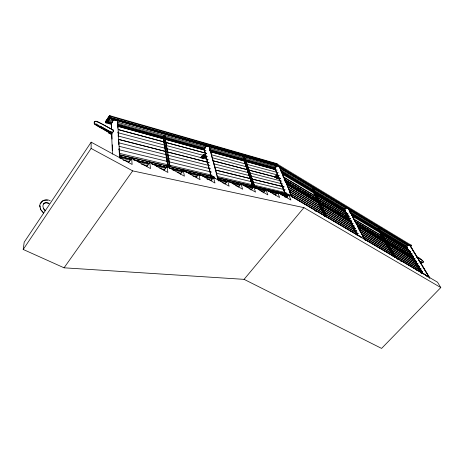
<?xml version="1.0" encoding="UTF-8"?>
<svg xmlns="http://www.w3.org/2000/svg" width="464" height="464" viewBox="0 0 464 464"><rect width="100%" height="100%" fill="white"/><g stroke="black" fill="none" stroke-linecap="round" stroke-linejoin="round"><path stroke-width="0.7" d="M286.491 197.67L288.782 194.868L437.494 282.176L440.8 287.57L381.588 348.412L244.081 279.351L64.067 267.809L23.2 249.458L91.101 148.451L91.159 142.181L132.141 164.465L131.619 158.23L150.516 168.577L149.75 162.458L167.91 172.475L166.936 166.46L184.405 176.175L183.239 170.265L200.065 179.684L198.731 173.872L196.133 177.335M324 213.689L290.522 193.998M319.365 203.812L286.514 184.289M317.115 198.998L284.56 179.574M285.024 181.378L318.345 201.33L285.534 181.917M208.469 146.578L209.044 145.812L209.508 146.554M208.794 146.143L193.5 141.816M116.812 120.669L117.16 120.159M348.708 209.131L355.952 222.946M408.738 245.12L277.043 165.596M378.438 228.839L394.122 256.772M111.586 127.577L111.586 123.053M346.579 207.605L344.253 210.122L357.135 235.283M111.435 129.044L111.209 123.262L113.425 119.927L113.918 119.712L117.589 120.762L119.625 155.04M426.944 276.022L426.619 275.854M426.799 275.999L426.607 275.657L426.642 275.952M277.17 165.7L110.014 118.43L117.943 120.681M107.462 122.345L111.389 123.459M23.2 249.458L24.198 242.179L91.159 142.181M205.714 155.04L203.383 154.419L203.122 154.761C204.52 155.011 204.612 158.021 203.081 156.003A1.67 1.253 -76.8 0 0 201.515 156.78A1.369 1.027 -76.7 0 1 200.448 157.261L200.46 157.708L202.907 158.328A1.792 1.346 -76.7 0 0 204.073 157.69L204.195 157.493A1.212 0.911 -76.7 0 1 204.647 157.081M422.623 271.753L393.466 254.585M389.29 246.819L418.157 264.028L389.801 247.341M413.61 256.644L385.045 239.586M410.814 251.679L381.826 234.25M392.15 253.814L363.167 236.756M121.904 156.194L121.307 155.707L121.887 156.014L121.551 156.235M390.705 251.244L361.839 234.216M389.284 248.71L360.522 231.698M410.048 246.1L410.385 246.077M39.753 205.97C39.579 200.761 46.104 198.256 50.193 200.779M121.023 157.134L120.657 157.232L120.889 156.983M382.382 236.385L353.585 219.147M120.495 157.87L120.443 157.714M322.538 208.997L355.615 228.659L322.434 209.165M316.9 196.962L349.317 216.485L317.411 197.496M227.389 181.581L218.277 179.4M407.247 245.943L349.363 211.039M165.868 151.519L118.819 139.461L165.938 151.566M119.764 156.693L131.811 159.396M277.13 165.323L109.962 117.885M275.744 166.657L209.809 148.161M276.422 165.787L209.165 146.74M276.701 165.439L209.461 146.34M288.498 194.967L287.982 194.677M287.419 195.622L287.355 196.098L287.639 195.559M286.822 196.759L286.508 196.719L286.851 196.574M287.158 195.912L287.303 196.191L281.515 194.892M286.346 196.945L286.659 196.985L286.265 197.014M284.061 186.893L251.679 178.959L284.003 186.893M280.482 178.315L249.272 170.201M281.723 181.163L249.586 172.944M246.599 164.256L278.29 172.718M248.281 167.313L279.415 175.479M252.892 184.84L217.082 176.401M277.112 165.254L410.495 245.99L429.85 278.046M246.755 166.883L212.071 157.69M292.854 197.304L293.19 197.531M208.997 162.562L167.098 151.827M165.341 148.312L117.955 135.946M164.389 142.019L118.297 129.584M406.69 246.854L406.354 247.08M204.38 148.753L206.178 156.583M365.765 240.224L365.696 239.888L365.829 240.149M365.406 239.917L365.458 240.108M94.453 122.107L94.453 123.447M277.089 165.706L408.674 245.195M361.688 237.539L361.398 237.568L361.827 237.8M361.491 237.423L361.856 237.725M249.748 175.711L214.507 166.843M251.824 181.772L216.212 173.171M244.795 161.217L210.505 151.78M245.758 164.036L211.265 154.703M248.733 172.741L213.701 163.757M210.708 168.867L168.89 158.555M212.384 175.317L169.331 165.138M205.958 150.551L165.683 139.473M207.501 156.501L166.031 145.47M209.89 165.706L167.643 155.08M166.419 154.744L118.314 142.686M167.034 158.108L119.207 146.317M168.154 164.877L119.59 153.393M163.809 138.927L117.427 126.208M164.894 145.18L117.769 132.652M209.334 146.96L206.358 145.94L204.056 149.037L211.137 176.714M279.74 167.475L279.67 167.144M40.385 203.887L42.456 201.214M349.578 219.872L346.475 217.361A1.003 0.528 -58.7 0 0 345.732 217.79L345.61 217.947A1.491 0.777 -58.7 0 1 344.711 218.509L344.717 218.179A1.137 0.592 -58.7 0 0 345.518 217.744A1.386 0.725 -58.7 0 1 346.718 217.048L347.82 217.703M200.46 157.708L200.57 157.719A1.804 1.351 -76.7 0 0 201.736 157.081L201.863 156.884A1.212 0.911 -76.8 0 1 202.838 156.403L204.108 156.745M348.812 209.223L348.806 208.962M277.333 163.769L109.504 115.6L105.345 122.009L105.972 122.885L111.638 124.445M109.603 115.623L105.496 121.649L106.065 122.914L106.778 121.852L105.972 122.885M208.272 159.552L166.559 148.625M211.526 172.098L168.792 161.774M111.83 134.659L108.791 132.965A2.059 0.493 -61.4 0 0 109.707 132.037L109.852 131.811A1.392 0.331 -61.4 0 1 110.02 131.567M277.194 170.137L245.63 161.437M282.866 184.046L250.606 175.914M285.232 189.851L253.379 182.137M211.526 179.962L211.381 179.962M212.541 178.889L212.454 179.011M279.589 167.458L291.462 195.802M109.574 115.588L110.299 116.429L106.778 121.678L107.335 122.415L111.36 123.575M110.258 118.366L107.404 122.612L106.656 121.701L109.562 117.363L110.258 118.279L109.684 117.514L110.397 116.458L109.724 115.669M111.679 122.815L113.344 120.35M108.791 132.965L108.959 132.53A1.566 0.371 -61.4 0 0 109.713 131.793M111.366 129.41L111.638 129.009M121.237 155.811L121.591 155.771M128.719 162.365L131.619 158.23M275.048 176.546A1.201 0.516 -59.5 0 1 274.752 176.622L274.723 176.958A1.578 0.679 -59.5 0 0 275.587 176.314L275.709 176.146A1.067 0.458 -59.5 0 1 276.422 175.647L278.33 176.761M274.653 176.964L277.188 178.425A1.578 0.679 -59.4 0 0 278.052 177.782L278.18 177.613A1.061 0.458 -59.4 0 1 278.626 177.19M64.067 267.809L132.681 170.88L303.943 207.652L440.8 287.57M163.583 135.587L164.691 135.633L167.545 152.563M146.804 166.576L149.75 162.458M163.96 170.549L166.936 166.46M180.235 174.325L183.239 170.265M204.479 148.555L206.039 146.45M344.636 218.503L346.91 219.814A1.491 0.783 -58.7 0 0 347.814 219.257L347.936 219.107A1.003 0.528 -58.7 0 1 348.679 218.677M213.231 177.26L229.135 186.197L227.511 180.583L224.866 184.011M210.847 180.751L213.51 177.219M213.533 177.637L213.382 177.364L213.747 177.683M219.124 178.739L219.634 179.156M219.426 179.11L219.194 178.646M238.229 187.125L240.903 183.709L255.542 192.113L253.686 186.69L251.001 190.072M410.965 255.589L409.468 254.51A1.311 0.8 -57.9 0 0 408.239 255.107A1.073 0.655 -57.9 0 1 407.415 255.484L407.427 255.803A1.415 0.858 -57.9 0 0 408.349 255.316L408.471 255.171A0.951 0.58 -57.9 0 1 409.231 254.8L410.785 255.71M407.351 255.797L409.405 256.981A1.409 0.858 -57.9 0 0 410.327 256.493L410.449 256.348A0.951 0.58 -57.9 0 1 411.214 255.977L411.284 256.006M274.439 168.148L276.561 165.486M274.444 168.188L277.014 164.998L110.217 117.549M245.369 161.24L273.928 169.093L274.549 168.316L246.007 160.416M277.159 165.613L276.944 165.068L410.924 246.094L411.539 245.427L277.721 164.331L277.095 165.114L109.556 117.543L110.113 118.279L107.312 122.577L111.372 123.65M275.256 167.927L276.718 166.095M274.792 168.589L274.514 168.125M274.74 168.803L245.433 160.712L274.7 168.815L274.56 168.455M277.228 174.046L276.985 174.348C277.658 174.615 277.252 176.488 276.666 175.305A1.467 0.632 -59.5 0 0 275.523 176.111A1.201 0.516 -59.5 0 1 275.32 176.337M263.192 192.92L265.901 189.538L279.635 197.513L277.588 192.264L275.326 195.06M277.118 178.425L277.217 178.089A1.201 0.516 -59.4 0 0 277.988 177.579M278.794 177.758L278.528 177.016M278.47 177.126L278.226 177.428C277.431 173.252 277.629 177.144 276.48 175.659M292.749 197.27L293.254 197.449L292.912 197.461M406.273 246.9L421.254 272.443M326.604 216.624L313.768 189.277L312.904 188.755L312.191 189.614L324.33 215.679M326.465 216.653L313.635 189.306L312.916 188.871L325.56 216.386M244.081 279.351L303.943 207.652M206.689 146.264L206.318 146.386M344.149 210.198L343.853 209.827L346.277 207.019L346.417 207.57M344.166 210.238L343.772 209.85L346.312 206.903L346.596 207.454M344.624 209.693L346.08 208.005M347.229 215.847L346.985 216.125C347.797 216.404 347.414 218.306 346.718 217.048M286.41 192.833L253.75 185.061M348.853 219.02L348.609 219.298L347.582 217.407A0.615 0.325 -58.7 0 1 347.107 217.854L347.02 217.865M365.858 240.079L365.47 239.847M392.799 256.012L377.766 229.117L378.473 228.323L379.245 228.793L395.415 257.543M392.927 255.983L378.027 228.932L393.501 256.441M379.123 228.822L378.34 228.584L394.11 256.714M408.024 245.16L406.58 246.72L422.362 273.273M406.371 247.614L381.414 232.418M408.651 245.154L408.442 244.632M406.394 247.654L381.64 232.998M409.329 256.975L409.393 256.656A1.073 0.655 -57.9 0 0 410.153 256.354M412.09 256.836L412.409 257.323M287.512 186.685L320.589 206.19L287.616 186.511M410.994 245.004L411.539 245.427M348.104 214.008L316.431 195.002M351.805 221.183L319.742 202.072M275.39 168.322L275.019 168.299L275.378 168.119M43.326 203.911C44.527 202.321 46.725 202.316 49.085 203.273M387.979 246.042L358.759 228.706M415.17 258.947L386.524 241.872M416.614 261.574L387.794 244.487M421.19 269.021L392.132 251.871M316.135 196.504L283.086 176.714M163.856 138.858L117.908 126.173M94.668 121.841L95.277 121.522M96.79 124.01L95.41 124.306L101.413 127.026L111.986 132.901A1.589 0.383 -61.4 0 0 113.129 131.706A1.589 0.383 -61.4 0 0 113.489 130.135M350.5 218.927L317.904 199.485M354.328 226.078L322.01 206.909M113.634 119.938L113.976 119.938M383.838 238.647L354.937 221.386M385.201 241.089L356.816 224.17M386.587 243.554L357.471 226.241M410.025 254.98L409.938 253.361L411.864 256.598L411.62 256.853L410.414 254.922A0.586 0.354 -57.8 0 1 409.932 255.328L409.3 254.823M412.189 254.202L383.687 237.168M419.665 266.469L390.705 249.33M422.547 262.711L423.139 262.096L423.011 261.22M288.306 194.961L288.045 194.596M42.607 201.086L44.393 200.32M321.738 208.527L288.591 188.906M322.909 211.01L289.606 191.354M350.558 218.77L318.008 199.323M312.753 189.376L312.794 189.103M392.196 253.646L363.271 236.588M413.65 256.488L385.149 239.436M345.054 208.44L280.668 169.604M120.24 157.667L120.536 157.835M408.216 244.876L408.511 244.789M45.002 200.233L47.508 200.222M324.052 213.51L290.012 193.459M353.058 223.619L320.253 204.114M356.891 231.072L324.313 211.839M358.202 233.607L324.875 213.985M202.942 156.438L204.015 157.186A0.742 0.563 -76.6 0 0 204.566 156.641L206.538 158.943M412.212 254.046L383.792 237.017M416.626 261.423L387.892 244.331M346.48 207.71L346.219 208.069M344.491 210.14L344.746 209.78M422.089 262.757L420.836 262.491M406.331 247.724L380.88 232.365M274.746 168.71L245.392 160.561M277.165 165.636L274.874 168.368L285.087 193.656M123.227 160.161L129.566 161.6M141.537 164.326L147.871 165.764M159.842 168.484L164.772 169.609M177.445 172.492L180.966 173.292M192.931 176.013L197.159 176.975M207.014 179.214L211.944 180.339M222.355 182.694L225.881 183.495M235.753 185.739L239.279 186.545M249.151 188.79L251.969 189.428M261.133 191.516L263.952 192.154M273.824 194.404L275.941 194.886M284.397 196.806L287.222 197.449M119.822 157.737L130.372 160.161M138.811 162.098L147.952 164.204M156.391 166.141L165.538 168.241M172.567 169.859L182.416 172.121M188.744 173.577L197.89 175.682M204.926 177.294L211.955 178.913M219.542 180.647L226.583 182.265M232.215 183.558L239.963 185.339M244.893 186.47L252.642 188.251M258.274 189.55L265.315 191.168M270.245 192.299L276.585 193.755M213.817 177.596L213.347 177.335L213.544 177.573M131.846 159.297L119.874 156.525L119.776 154.802L214.53 176.981L214.942 178.547M133.255 159.622L149.454 163.374M151.566 163.867L167.057 167.452M169.169 167.945L183.251 171.204M184.66 171.529L198.041 174.632M199.45 174.957L213.533 178.217M227.459 181.436L218.3 179.313L217.883 177.758L288.869 194.381L289.449 195.796M228.868 181.76L240.845 184.533M242.956 185.026L253.524 187.473M254.933 187.798L265.501 190.246M267.612 190.733L277.472 193.018M278.881 193.349L288.747 195.634M133.22 159.726L149.501 163.479M152.233 164.123L167.023 167.55M169.134 168.038L183.222 171.297M184.631 171.622L198.65 174.876M199.416 175.05L213.504 178.309M218.144 179.411L227.435 181.523M228.845 181.847L240.816 184.62M242.933 185.107L253.501 187.555M254.91 187.879L265.478 190.327M267.589 190.82L277.455 193.099M278.858 193.424L288.724 195.709M119.724 156.646L131.057 159.303M135.221 160.289L149.367 163.543M153.52 164.471L166.269 167.452M170.421 168.38L182.468 171.199M186.615 172.127L198.667 174.945M201.457 175.589L212.75 178.205M230.84 182.398L240.775 184.678M243.519 185.333L253.454 187.613M255.565 188.1L265.431 190.385M268.25 191.035L277.408 193.157M280.152 193.807L288.683 195.762M119.695 154.993L140.14 159.773M141.549 160.103L161.994 164.882M163.403 165.213L207.82 175.595M208.522 175.763L213.8 176.993M217.813 177.921L288.811 194.52L289.339 195.814M118.685 149.652L167.579 161.484M215.354 169.986L250.734 178.698M215.389 170.021L250.769 178.739M167.127 151.867L209.073 162.609M212.883 160.701L247.683 169.783M212.912 160.741L247.724 169.818M248.617 170.056L280.558 178.385M203.882 157.18L205.627 157.638M201.799 156.989L204.137 157.603M203.081 156.003L204.247 156.31M203.122 154.761L204.873 155.231M166.199 142.535L206.747 153.439L165.532 142.378M118.32 129.624L164.366 142.065M165.271 139.2L204.276 149.93M210.546 151.658L243.977 160.857M96.205 121.487L100.984 123.523M107.439 121.858L111.372 122.954M117.438 124.625L163.334 137.35M164.726 137.733L204.363 148.718M209.919 150.261L243.96 159.697M245.352 160.08L274.526 168.171M107.967 122.061L111.899 123.151M117.311 124.648L163.212 137.367M165.143 137.907L204.241 148.735M209.711 150.255L243.861 159.715M245.224 160.097L274.468 168.2M108.86 122.438L111.644 123.209M117.914 124.944L163.16 137.472M165.248 138.052L204.235 148.845M209.803 150.388L244.609 160.028M117.369 125.054L163.601 137.86M164.645 138.127L204.624 149.164M209.844 150.626L244.116 160.092M245.462 160.474L274.81 168.629M117.293 125.164L163.873 138.034M164.616 138.289L204.293 149.246L164.645 138.405M209.774 150.719L244.064 160.231M117.369 125.355L163.282 137.982M209.844 150.887L244.064 160.289M111.279 123.708L107.248 122.589L106.679 121.829M117.305 125.361L163.885 138.226M165.277 138.608L204.212 149.356M210.482 151.084L243.989 160.335M108.013 120.959L112.636 122.235M117.317 123.546L163.224 136.329M164.616 136.718L205.627 148.149M209.769 149.315L243.815 158.792M245.178 159.216L275.059 167.498M108.808 119.822L112.769 120.918M117.409 122.229L205.674 146.989M109.603 118.598L116.998 120.762M117.508 120.826L208.852 146.705M109.922 118.123L111.917 118.674M113.199 119.051L115.188 119.602M117.827 120.356L123.407 121.928M124.764 122.328L133.127 124.683M134.485 125.083L141.456 127.049M144.205 127.838L164.366 133.545M165.729 133.939L192.137 141.416M109.922 118.163L277.246 165.607L276.985 164.952L410.924 246.094M95.48 124.045L96.1 124.219M110.299 116.429L277.721 164.331M420.761 262.653C427.953 263.761 418.261 256.557 416.892 257.039M212.756 178.657L212.57 178.733M212.396 178.681L212.709 178.779L212.529 178.472M48.993 203.505L46.267 202.843L44.358 203.307C41.737 205.14 42.943 208.388 45.402 210.615M410.698 251.784L382.342 234.772M97.092 124.619L98.391 125.205M218.515 180.044L218.254 180.2M101.57 123.824L102.735 124.433M99.905 125.947L111.522 132.339M91.101 148.451L132.681 170.88M103.315 124.746L104.475 125.379M109.782 131.927L112.213 133.284M100.444 127.519L102.335 128.574M103.594 129.276L109.266 132.437M109.144 132.669L95.717 124.99L94.209 123.569L94.209 121.962L95.862 121.15L98.032 121.835L113.576 130.175M108.785 132.791L111.824 134.485M105.073 125.715L112.845 130.071M198.731 173.872L214.96 183.019L213.469 177.312M227.511 180.583L242.649 189.225L240.903 183.709M98.768 126.573L99.812 127.165M253.686 186.69L267.856 194.874L265.901 189.538M277.588 192.264L290.905 200.036L288.782 194.868M314.836 210.685L316.077 211.416M397.114 258.958L398.361 259.689M400.235 260.785L401.482 261.516M420.819 272.861L422.066 273.598M392.95 254.063L422.727 271.597M324.765 214.153L358.109 233.775M291.972 196.388L361.932 237.446M364.611 239.047L426.921 275.622L427.68 276.886M291.949 196.516L361.253 237.208M364.588 239.175L426.868 275.744M415.872 269.625L417.739 270.721M361.943 234.053L390.81 251.088M289.495 191.528L322.805 211.178M324.208 212.007L356.799 231.24M392.028 252.027L421.086 269.172M321.9 207.077L354.223 226.241M358.649 228.868L387.875 246.198M360.018 231.176L389.389 248.553M289.095 189.445L321.645 208.701M390.601 249.487L419.56 266.62M275.645 176.233L278.116 177.7M345.668 217.877L347.872 219.188M408.407 255.246L410.391 256.43M277.379 177.915L279.862 179.394M286.688 183.46L318.362 202.31M320.844 203.789L345.686 218.567M347.548 219.675L350.651 221.525M357.483 225.591L373.01 234.83M374.251 235.567L385.427 242.22M387.91 243.699L407.781 255.525M410.889 257.375L413.372 258.854M277.281 178.095L279.763 179.568M286.595 183.634L318.269 202.478M320.131 203.586L345.593 218.735M346.834 219.472L350.564 221.693M357.396 225.753L385.34 242.382M387.823 243.861L413.905 259.382M275.367 176.987L276.602 177.724M274.595 176.813L277.06 178.28M344.561 218.353L345.663 219.008M407.259 255.647L409.236 256.824M286.624 184.115L319.47 203.65M320.763 204.647L352.953 223.781M357.367 226.403L386.483 243.71M284.049 179.034L317.231 198.859M355.447 221.908L383.734 238.803M285.238 180.067L316.262 198.598M318.745 200.077L347.287 217.123M355.354 221.937L383.276 238.612M385.137 239.726L410.576 254.916M285.14 180.247L288.243 182.097M289.484 182.839L290.725 183.576M295.069 186.174L296.31 186.911M297.552 187.653L300.655 189.503M304.378 191.731L305.619 192.467M306.861 193.21L309.964 195.06M313.687 197.287L314.928 198.024M322.996 202.843L324.237 203.58M335.408 210.25L336.649 210.992M337.891 211.735L340.994 213.585M344.717 215.806L345.958 216.549M359.606 224.698L360.847 225.44M362.088 226.177L365.191 228.033M368.915 230.254L370.156 230.997M371.397 231.739L374.5 233.589M378.224 235.811L379.465 236.553M380.706 237.295L382.568 238.403M385.05 239.888L386.292 240.625M387.533 241.367L389.395 242.481M393.118 244.702L396.221 246.552M399.945 248.779L401.186 249.516M402.427 250.258L405.53 252.109M409.254 254.336L410.495 255.072M347.165 217.517L348.818 218.503M346.538 217.378L348.742 218.695M409.84 255.328L411.324 256.215M276.88 176.105L278.736 177.213M319.632 202.24L351.7 221.345M356.712 224.327L385.103 241.245M386.419 242.028L415.065 259.098M316.326 195.164L348 214.171M353.684 218.991L382.481 236.228M283.591 177.254L316.025 196.666M416.794 257.189L420.761 259.562M377.766 229.117L378.537 229.581M312.811 190.199L281.236 171.181L312.788 190.228M349.926 212.553L378.247 229.605L349.908 212.553M379.477 230.347L406.563 246.662L380.074 230.724M281.944 172.591L312.898 191.209M314.76 192.328L343.853 209.827M351.242 214.275L378.949 230.939M281.868 172.62L345.123 210.691M351.323 214.42L378.862 230.956M380.451 231.942L407.102 247.967M281.584 172.602L313.589 191.794M314.83 192.543L345.193 210.801M351.387 214.525L379.285 231.356M380.515 232.041L407.16 248.066M282.124 173.02L314.203 192.293M314.981 192.804L345.164 210.905M351.312 214.588L379.25 231.432M282.089 173.153L313.757 192.108M314.998 192.85L345.286 211.143M351.451 214.849L379.245 231.478M273.928 169.093L275.784 170.213M282.605 174.307L313.589 192.908M315.45 194.027L345.199 211.891M352.634 216.352L379.9 232.725M381.762 233.844L407.786 249.475M346.741 207.86L347.861 208.539M279.531 167.579L345.773 207.605L279.514 167.585M348.847 209.467L407.943 245.178L348.829 209.473M377.887 229.088L378.531 229.477M277.205 165.48L408.813 245.085L408.471 244.522L405.954 247.248L406.284 247.811M408.645 245.021L409.654 245.63M98.246 126.272L94.668 123.731M420.314 261.383L421.567 262.299L421.387 261.876M420.21 261.534L421.422 262.357L421.202 261.899M421.329 259.898L422.101 260.391M121.464 156.095L121.324 155.887M94.726 124.224L95.05 124.48M121.516 155.875L121.812 156.124M43.61 212.79L41.313 210.198M43.442 212.988L40.693 209.745L39.73 205.778M45.24 210.818L43.285 208.516M411.991 256.615L413.198 258.344M209.044 145.655L209.716 146.467M203.383 154.419L206.764 158.555M117.427 119.59L118.117 120.501M410.402 246.094L429.716 278.11M410.907 247.173L412.02 249.017M412.763 250.253L415.732 255.177M416.475 256.406L417.588 258.251M418.331 259.486L421.3 264.41M422.043 265.64L425.012 270.564M425.755 271.8L426.868 273.644M427.611 274.874L429.467 277.953M406.957 247.851L409.892 252.787M413.929 259.579L415.031 261.429M415.761 262.665L418.331 266.98M419.433 268.83L420.535 270.686M406.719 247.695L407.45 248.93M408.187 250.166L421.022 271.759M379.477 229.442L395.282 257.572M378.473 228.323L394.603 257.068M378.479 228.427L394.261 256.551M364.646 239.041L365.301 240.294M348.824 208.986L365.006 239.946M356.613 224.211L364.524 239.366M348.76 209.519L350.738 213.307M352.385 216.462L356.34 224.037M357.988 227.192L360.951 232.876M362.599 236.031L364.246 239.186M344.619 209.722L357.854 235.515M346.649 214.119L347.31 215.412M348.963 218.637L351.938 224.443M353.591 227.667L354.252 228.955M344.729 210.726L356.63 233.949M346.84 219.814L346.915 219.489A1.131 0.597 -58.7 0 0 347.519 219.257M209.351 146.734L218.596 180.96M312.904 188.755L326.006 216.746M312.916 188.871L325.711 216.212M325.229 216.781L312.463 189.416L324.777 216.299M292.007 196.376L292.517 197.594M279.769 167.272L292.442 197.722M280.407 169.749L281.236 171.732M282.883 175.711L283.434 177.033M284.536 179.684L285.36 181.673M289.211 190.948L290.035 192.937M290.586 194.265L291.415 196.249M280.175 180.502L280.981 182.497M282.06 185.153L283.405 188.477M283.945 189.805L284.751 191.8M275.024 168.328L285.238 193.581M40.461 208.411L40.931 209.629M244.998 158.05L254.991 187.015M244.864 158.108L254.846 187.079M253.837 186.128L244.122 157.801L243.385 158.758L252.816 186.447M244.134 157.905L253.849 186.226M243.989 158.091L253.692 186.424M247.892 170.636L252.961 185.484M243.664 158.514L253.112 186.192M243.519 158.7L252.961 186.383M209.206 146.844L218.213 180.281M206.532 157.969L211.323 176.668M164.853 135.569L170.102 166.599M167.782 153.978L169.928 166.675M168.995 167.023L163.705 135.25L162.916 136.352L167.794 166.066M163.351 136.781L163.583 138.191M163.815 139.606L164.047 141.021M164.285 142.436L164.517 143.846M164.749 145.261L164.981 146.676M163.195 136.996L164.94 147.604M165.172 149.019L165.404 150.435M165.636 151.85L165.874 153.265M166.106 154.674L167.968 165.99M40.153 207.182L40.014 205.958M119.706 156.467L119.787 157.888M117.607 123.163L117.891 128.226M118.094 131.84L118.337 136.184M118.54 139.797L118.825 144.861M119.028 148.474L119.271 152.818M119.474 156.432L119.555 157.876M111.789 132.605L112.056 139.072M112.288 144.82L112.52 150.568M111.546 131.915L112.439 154.158M111.464 131.927L111.511 133.052M203.702 157.569A1.363 1.027 -76.7 0 1 203.441 157.772M203.94 157.232A1.665 1.253 -76.7 0 1 204.044 157.087M410.408 256.058A1.311 0.8 -57.9 0 1 410.617 255.879M113.442 130.407A1.322 0.319 -61.4 0 1 112.897 131.973A1.322 0.319 -61.4 0 1 112.091 132.559M112.938 130.72A1.322 0.319 -61.4 0 1 113.106 130.535M120.733 157.551L120.512 157.197L120.733 157.551M344.369 209.218L314.65 191.325L344.387 209.212"/></g></svg>
